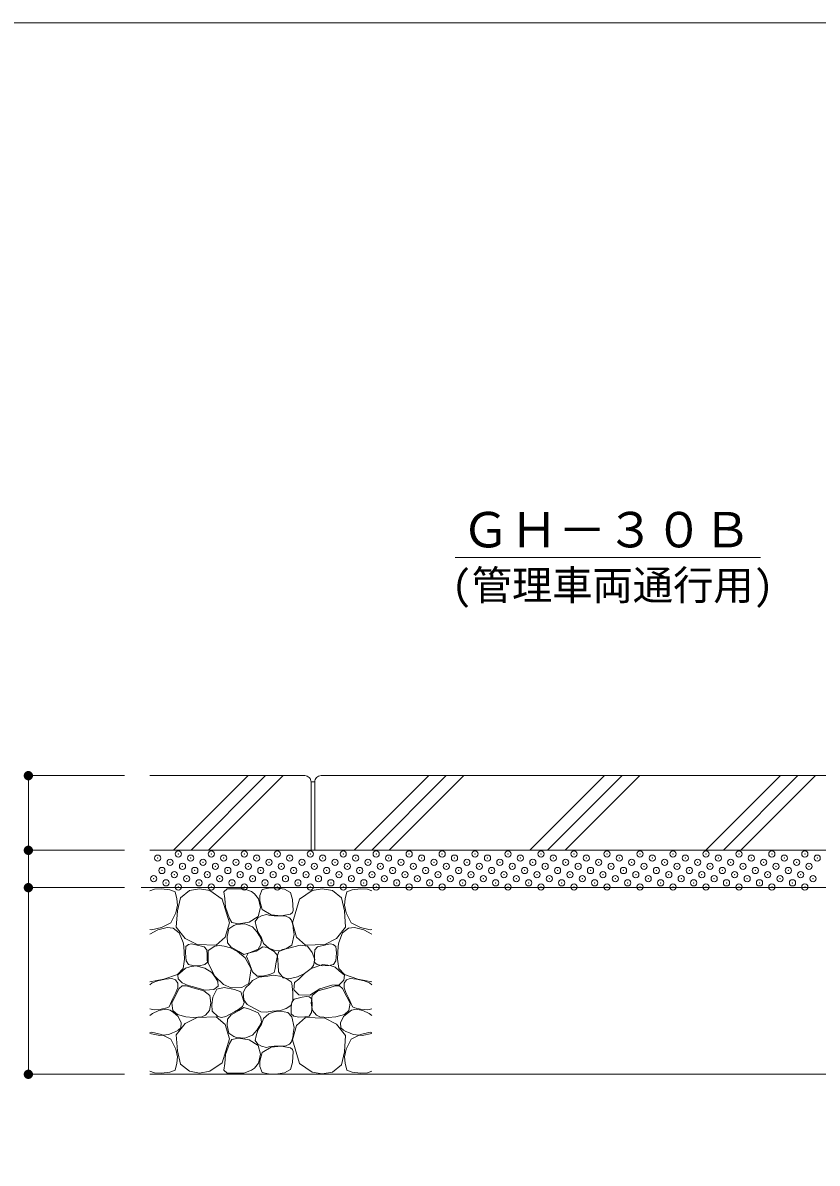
# Model space of a CAD drawing. Units: millimetres at full size, sheet at 1:10. Extents: x 1202 to 3940, y 458 to 2325.
# Drawn here: x 2659 to 3298, y 1353 to 2270 of the extents above; entities that cross this region are included whole.
import ezdxf
from ezdxf.enums import TextEntityAlignment as Align

# ---------------------------------------------------------------- set-up
doc = ezdxf.new("R2010")
doc.units = ezdxf.units.MM
doc.header["$LTSCALE"] = 10
doc.header["$PDMODE"] = 32
doc.header["$PDSIZE"] = 5
doc.linetypes.add('DASHED', pattern=[7.5, 6, -1.5])
doc.linetypes.add('USER1', pattern=[50, 37.5, -12.5])
for name, color, linetype, lineweight in [('_0-0_', 7, 'Continuous', 13), ('ハッチ', 4, 'Continuous', 13), ('寸法', 1, 'Continuous', 13), ('本体', 7, 'Continuous', 13)]:
    doc.layers.add(name, color=color, linetype=linetype, lineweight=lineweight)
doc.styles.add('ＭＳ ゴシック', font='')
doc.styles.get('ＭＳ ゴシック').set_extended_font_data('MS Gothic')

# ---------------------------------------------------------------- blocks, each defined once
blk = doc.blocks.new('filled_dot')
at = {"color": 0, "linetype": 'Continuous', "lineweight": -2, "const_width": 1.25}
blk.add_lwpolyline([(-0.625, 0, 1), (0.625, 0, 1)], format="xyb", close=True, dxfattribs=at)

msp = doc.modelspace()

# ---------------------------------------------------------------- linework, layer by layer
at = {"layer": '_0-0_', "color": 6}
msp.add_lwpolyline([(3939.68, 2269.96), (1201.55, 2269.96), (1201.55, 458.14), (3939.68, 458.14)], close=True, dxfattribs=at)
at = {"layer": 'ハッチ'}
for p, q in [((2839.91, 1664.93), (2779.91, 1604.93)), ((2854.06, 1664.93), (2794.06, 1604.93)), ((2985.19, 1664.93), (2925.19, 1604.93)), ((2999.33, 1664.93), (2939.33, 1604.93)), ((3066.61, 1604.93), (3126.61, 1664.93)), ((3080.75, 1604.93), (3140.75, 1664.93)), ((3268.03, 1664.93), (3208.03, 1604.93)), ((3282.17, 1664.93), (3222.17, 1604.93))]:
    msp.add_line(p, q, dxfattribs=at)
at = {"layer": 'ハッチ', "linetype": 'USER1'}
for p, q in [((2868.2, 1664.93), (2808.2, 1604.93)), ((3013.47, 1664.93), (2953.47, 1604.93)), ((3094.9, 1604.93), (3154.9, 1664.93)), ((3296.32, 1664.93), (3236.32, 1604.93))]:
    msp.add_line(p, q, dxfattribs=at)
at = {"layer": 'ハッチ'}
for points in [[(2781.74, 1554.71), (2783.15, 1560.89), (2782.58, 1565.94), (2781.18, 1571.56), (2776.96, 1573.25), (2770.22, 1574.09), (2764.6, 1573.81), (2760.96, 1572.4)], [(2918.79, 1554.71), (2917.39, 1560.89), (2917.95, 1565.94), (2919.35, 1571.56), (2923.57, 1573.25), (2930.31, 1574.09), (2935.93, 1573.81), (2939.57, 1572.4)], [(2760.96, 1541.27), (2762.35, 1540.95), (2770.22, 1542.92), (2777.81, 1546.57), (2781.74, 1554.71)], [(2939.57, 1541.27), (2938.18, 1540.95), (2930.31, 1542.92), (2922.73, 1546.57), (2918.79, 1554.71)], [(2787.64, 1530.84), (2784.55, 1538.71), (2779.77, 1542.36), (2775, 1542.92), (2767.41, 1540.95), (2760.96, 1537.67)], [(2912.89, 1530.84), (2915.98, 1538.71), (2920.76, 1542.36), (2925.54, 1542.92), (2933.12, 1540.95), (2939.57, 1537.67)], [(2760.96, 1499.26), (2772.25, 1501.27), (2783.15, 1505.01), (2787.64, 1510.06), (2788.74, 1517.5), (2788.2, 1528.04), (2787.64, 1530.84)], [(2939.57, 1499.26), (2928.28, 1501.27), (2917.39, 1505.01), (2912.89, 1510.06), (2911.8, 1517.5), (2912.33, 1528.04), (2912.89, 1530.84)], [(2776.6, 1479.22), (2779.53, 1485.73), (2781.97, 1490.77), (2783.44, 1494.35), (2783.44, 1498.25), (2781.48, 1500.86), (2778.55, 1501.99), (2773.34, 1501.51), (2767.32, 1500.04), (2762.93, 1498.41), (2760.96, 1496.81)], [(2923.93, 1479.22), (2921, 1485.73), (2918.56, 1490.77), (2917.1, 1494.35), (2917.1, 1498.25), (2919.05, 1500.86), (2921.98, 1501.99), (2927.19, 1501.51), (2933.21, 1500.04), (2937.61, 1498.41), (2939.57, 1496.81)], [(2760.96, 1477.63), (2764.39, 1476.78), (2770.09, 1477.27), (2774.65, 1478.24), (2776.6, 1479.22)], [(2783.76, 1460.35), (2785.88, 1462.3), (2786.21, 1466.2), (2783.76, 1471.41), (2779.86, 1474.5), (2777.41, 1476.45), (2773.67, 1477.27), (2768.21, 1476.31), (2763.2, 1473.87), (2760.96, 1472.26)], [(2916.77, 1460.35), (2914.65, 1462.3), (2914.33, 1466.2), (2916.77, 1471.41), (2920.68, 1474.5), (2923.12, 1476.45), (2926.86, 1477.27), (2932.32, 1476.31), (2937.34, 1473.87), (2939.57, 1472.26)], [(2939.57, 1477.63), (2936.14, 1476.78), (2930.45, 1477.27), (2925.89, 1478.24), (2923.93, 1479.22)], [(2760.96, 1457.73), (2761.05, 1457.7), (2768.93, 1456.12), (2776.11, 1456.93), (2779.04, 1458.23), (2781.97, 1459.37), (2783.76, 1460.35)], [(2760.96, 1458.59), (2762.35, 1458.9), (2770.22, 1456.94), (2777.81, 1453.29), (2781.74, 1445.14)], [(2939.57, 1457.73), (2939.49, 1457.7), (2931.61, 1456.12), (2924.42, 1456.93), (2921.49, 1458.23), (2918.56, 1459.37), (2916.77, 1460.35)], [(2939.57, 1458.59), (2938.18, 1458.9), (2930.31, 1456.94), (2922.73, 1453.29), (2918.79, 1445.14)], [(2781.74, 1445.14), (2783.15, 1438.96), (2782.58, 1433.91), (2781.18, 1428.29), (2776.96, 1426.61), (2770.22, 1425.77), (2764.6, 1426.05), (2760.96, 1427.45)], [(2918.79, 1445.14), (2917.39, 1438.96), (2917.95, 1433.91), (2919.35, 1428.29), (2923.57, 1426.61), (2930.31, 1425.77), (2935.93, 1426.05), (2939.57, 1427.45)]]:
    msp.add_lwpolyline(points, dxfattribs=at)
for points in [[(2800.9, 1573.96), (2792.72, 1572.52), (2785.5, 1566.75), (2783.09, 1556.17), (2782.13, 1543.18), (2789.35, 1534.04), (2798.97, 1529.23), (2814.37, 1528.75), (2821.59, 1535.01), (2824.96, 1546.55), (2819.19, 1565.79), (2809.08, 1572.52)], [(2842.71, 1571.72), (2836.4, 1573.99), (2823.04, 1573.99), (2820.51, 1571.47), (2821.27, 1566.18), (2821.77, 1559.12), (2825.05, 1550.04), (2826.82, 1547.02), (2832.37, 1545.76), (2840.69, 1547.27), (2848.01, 1551.81), (2850.03, 1558.86), (2848.26, 1565.92), (2844.98, 1569.96)], [(2876.28, 1556.51), (2875.62, 1565.3), (2874.08, 1571.01), (2869.24, 1573.65), (2861.99, 1574.75), (2856.27, 1574.53), (2851.21, 1573.43), (2849.45, 1568.6), (2849.45, 1564.42), (2851.21, 1557.39), (2858.47, 1553.21), (2866.6, 1552.33), (2874.08, 1553.65), (2875.62, 1554.97)], [(2899.63, 1573.96), (2907.82, 1572.52), (2915.03, 1566.75), (2917.44, 1556.17), (2918.4, 1543.18), (2911.18, 1534.04), (2901.56, 1529.23), (2886.16, 1528.75), (2878.94, 1535.01), (2875.57, 1546.55), (2881.35, 1565.79), (2891.45, 1572.52)], [(2876.16, 1543.88), (2874.98, 1548.79), (2873.22, 1550.75), (2870.27, 1551.92), (2860.85, 1552.32), (2856.73, 1552.9), (2854.77, 1553.49), (2850.84, 1552.32), (2847.9, 1550.75), (2845.54, 1547.81), (2846.33, 1543.88), (2847.7, 1539.37), (2850.84, 1534.66), (2852.21, 1530.15), (2856.73, 1526.23), (2861.05, 1524.66), (2865.95, 1524.07), (2870.17, 1525.79), (2875.18, 1528.78), (2876.95, 1537.41), (2876.16, 1542.12)], [(2847.31, 1539.17), (2843.38, 1543.49), (2837.41, 1545.76), (2830.6, 1545.25), (2828.58, 1544.5), (2824.55, 1541.97), (2823.04, 1535.67), (2823.29, 1530.63), (2826.31, 1527.1), (2832.62, 1523.57), (2836.4, 1521.3), (2841.2, 1522.56), (2848.01, 1525.59), (2850.25, 1529.17), (2850.64, 1533.09), (2848.88, 1536.43)], [(2807.17, 1516.83), (2807.17, 1520.88), (2806.83, 1524.94), (2804.63, 1527.47), (2798.04, 1528.99), (2794.32, 1529.84), (2792.12, 1529.33), (2789.92, 1527.64), (2789.58, 1522.57), (2790.09, 1516.15), (2791.91, 1513.09), (2795.61, 1512.48), (2800.68, 1512.17), (2805.15, 1513.09), (2807.33, 1514.97)], [(2825.86, 1526.63), (2820.8, 1528.04), (2816.87, 1528.32), (2813.21, 1528.04), (2807.87, 1524.38), (2807.87, 1514.28), (2813.21, 1503.89), (2820.26, 1497), (2826.47, 1494.32), (2834.86, 1494.65), (2840.47, 1497.99), (2842.44, 1509.78), (2837.66, 1518.49), (2831.48, 1523.54)], [(2863.57, 1520.45), (2860.95, 1523.71), (2855.66, 1526.72), (2851.76, 1527.31), (2846.49, 1523.99), (2840.05, 1522.24), (2838.68, 1519.7), (2840.44, 1515.22), (2843.56, 1507.23), (2847.27, 1503.91), (2851.37, 1503.91), (2857.47, 1505.21), (2860.95, 1506.67), (2861.78, 1509.88), (2862.28, 1513.59)], [(2890.77, 1509.9), (2892.51, 1512.42), (2893.53, 1517.15), (2891.58, 1522.78), (2887.69, 1527.86), (2881.73, 1528.73), (2872.76, 1526.35), (2867.58, 1525.22), (2864.62, 1523.51), (2863.57, 1520.45), (2864.04, 1512.83), (2864.32, 1507.16), (2868.19, 1502.44), (2872.84, 1501.57), (2879.73, 1503.31), (2885.33, 1505.99)], [(2893.37, 1516.83), (2893.37, 1520.88), (2893.71, 1524.94), (2895.9, 1527.47), (2902.5, 1528.99), (2906.22, 1529.84), (2908.41, 1529.33), (2910.61, 1527.64), (2910.95, 1522.57), (2910.44, 1516.15), (2908.62, 1513.09), (2904.93, 1512.48), (2899.85, 1512.17), (2895.39, 1513.09), (2893.2, 1514.97)], [(2876.76, 1492.71), (2877.35, 1498.68), (2880.72, 1501.37), (2885.33, 1505.99), (2890.77, 1509.9), (2900.08, 1513.15), (2905.99, 1512.42), (2910.05, 1510.94), (2913.19, 1508.17), (2917.44, 1504.48), (2917.07, 1500.61), (2913.19, 1496.73), (2907.2, 1496.49), (2897.65, 1493.7), (2889.69, 1488.54), (2880.74, 1488.93)], [(2815.89, 1495.66), (2815.72, 1499.52), (2814.04, 1502.2), (2810.69, 1506.73), (2805.15, 1510.17), (2797.91, 1512.02), (2792.99, 1511.4), (2789.61, 1510.17), (2786.99, 1507.86), (2783.45, 1504.79), (2783.76, 1501.56), (2786.99, 1498.33), (2791.76, 1496.33), (2794.99, 1495.56), (2805.32, 1492.47), (2812.37, 1492.97)], [(2874.68, 1499.24), (2870.51, 1502.01), (2867.48, 1503.61), (2860.21, 1504.55), (2855.77, 1503.74), (2848.51, 1502.93), (2843.39, 1500.38), (2841.11, 1497.29), (2838.01, 1494.73), (2835.99, 1490.56), (2836.4, 1484.91), (2839.09, 1481.15), (2844.47, 1478.19), (2850.12, 1475.09), (2854.43, 1474.96), (2859.41, 1475.77), (2866.14, 1476.17), (2870.44, 1477.78), (2874.21, 1480.34), (2875.83, 1484.24), (2875.83, 1490.56), (2875.15, 1497.82)], [(2802.81, 1471.25), (2805.58, 1472.55), (2808.83, 1476.13), (2809.97, 1481.98), (2809.16, 1488.33), (2804.44, 1492.07), (2795.48, 1494.51), (2790.44, 1496.14), (2787.02, 1496.14), (2784.58, 1494.02), (2781.16, 1487.19), (2778.55, 1482.15), (2779.53, 1476.13), (2783.11, 1473.04), (2789.95, 1471.08), (2796.14, 1470.6)], [(2832.34, 1477.04), (2835.53, 1479.55), (2836.87, 1482.57), (2835.19, 1487.61), (2834.02, 1491.13), (2828.98, 1492.97), (2820.59, 1494.65), (2814.88, 1493.31), (2811.53, 1486.93), (2810.86, 1480.9), (2811.19, 1475.7), (2815.72, 1471.5), (2818.58, 1470.5), (2821.93, 1471.33), (2828.98, 1475.02)], [(2897.72, 1471.25), (2894.96, 1472.55), (2891.7, 1476.13), (2890.56, 1481.98), (2891.38, 1488.33), (2896.1, 1492.07), (2905.05, 1494.51), (2910.1, 1496.14), (2913.51, 1496.14), (2915.96, 1494.02), (2919.38, 1487.19), (2921.98, 1482.15), (2921, 1476.13), (2917.42, 1473.04), (2910.58, 1471.08), (2904.4, 1470.6)], [(2874.7, 1475.23), (2874.7, 1479.08), (2875.02, 1482.94), (2877.11, 1485.34), (2883.37, 1486.79), (2886.9, 1487.59), (2888.99, 1487.11), (2891.08, 1485.5), (2891.4, 1480.69), (2890.92, 1474.59), (2889.19, 1471.68), (2885.68, 1471.1), (2880.85, 1470.81), (2876.62, 1471.68), (2874.54, 1473.47)], [(2847.31, 1460.68), (2843.38, 1456.36), (2837.41, 1454.1), (2830.6, 1454.6), (2828.58, 1455.36), (2824.55, 1457.88), (2823.04, 1464.18), (2823.29, 1469.22), (2826.31, 1472.75), (2832.62, 1476.28), (2836.4, 1478.55), (2841.2, 1477.29), (2848.01, 1474.26), (2850.25, 1470.68), (2850.64, 1466.76), (2848.88, 1463.43)], [(2876.16, 1455.97), (2874.98, 1451.07), (2873.22, 1449.11), (2870.27, 1447.93), (2860.85, 1447.54), (2856.73, 1446.95), (2854.77, 1446.36), (2850.84, 1447.54), (2847.9, 1449.11), (2845.54, 1452.05), (2846.33, 1455.97), (2847.7, 1460.48), (2850.84, 1465.19), (2852.21, 1469.7), (2856.73, 1473.63), (2861.05, 1475.19), (2865.95, 1475.78), (2871.84, 1474.61), (2875.18, 1471.08), (2876.95, 1462.44), (2876.16, 1457.74)], [(2800.9, 1425.89), (2792.72, 1427.34), (2785.5, 1433.11), (2783.09, 1443.69), (2782.13, 1456.67), (2789.35, 1465.81), (2798.97, 1470.62), (2814.37, 1471.1), (2821.59, 1464.85), (2824.96, 1453.31), (2819.19, 1434.07), (2809.08, 1427.34)], [(2899.63, 1425.33), (2907.82, 1426.77), (2915.03, 1432.54), (2917.44, 1443.12), (2918.4, 1456.11), (2911.18, 1465.25), (2901.56, 1470.06), (2886.16, 1470.54), (2878.94, 1464.28), (2875.57, 1452.74), (2881.35, 1433.51), (2891.45, 1426.77)], [(2842.71, 1428.13), (2836.4, 1425.86), (2823.04, 1425.86), (2820.51, 1428.39), (2821.27, 1433.68), (2821.77, 1440.74), (2825.05, 1449.81), (2826.82, 1452.84), (2832.37, 1454.1), (2840.69, 1452.59), (2848.01, 1448.05), (2850.03, 1440.99), (2848.26, 1433.93), (2844.98, 1429.9)], [(2876.28, 1443.35), (2875.62, 1434.55), (2874.08, 1428.84), (2869.24, 1426.2), (2861.99, 1425.1), (2856.27, 1425.32), (2851.21, 1426.42), (2849.45, 1431.26), (2849.45, 1435.43), (2851.21, 1442.47), (2858.47, 1446.64), (2866.6, 1447.52), (2874.08, 1446.2), (2875.62, 1444.88)]]:
    msp.add_lwpolyline(points, close=True, dxfattribs=at)
for p in [(2783.87, 1601.98), (2810.38, 1601.98), (2836.9, 1601.98), (2863.42, 1601.98), (2889.93, 1601.98), (2916.45, 1601.98), (2942.97, 1601.98), (2969.48, 1601.98), (2996, 1601.98), (3022.51, 1601.98), (3049.03, 1601.98), (3075.55, 1601.98), (3102.06, 1601.98), (3128.58, 1601.98), (3155.1, 1601.98), (3181.61, 1601.98), (3208.13, 1601.98), (3234.65, 1601.98), (3261.16, 1601.98), (3287.68, 1601.98), (2767.29, 1598.66), (2777.24, 1595.35), (2793.81, 1598.66), (2803.75, 1595.35), (2820.33, 1598.66), (2830.27, 1595.35), (2846.84, 1598.66), (2856.79, 1595.35), (2873.36, 1598.66), (2883.3, 1595.35), (2899.88, 1598.66), (2909.82, 1595.35), (2926.39, 1598.66), (2936.34, 1595.35), (2952.91, 1598.66), (2962.85, 1595.35), (2979.43, 1598.66), (2989.37, 1595.35), (3005.94, 1598.66), (3015.89, 1595.35), (3032.46, 1598.66), (3042.4, 1595.35), (3058.97, 1598.66), (3068.92, 1595.35), (3085.49, 1598.66), (3095.43, 1595.35), (3112.01, 1598.66), (3121.95, 1595.35), (3138.52, 1598.66), (3148.47, 1595.35), (3165.04, 1598.66), (3174.98, 1595.35), (3191.56, 1598.66), (3201.5, 1595.35), (3218.07, 1598.66), (3228.02, 1595.35), (3244.59, 1598.66), (3254.53, 1595.35), (3271.11, 1598.66), (3281.05, 1595.35), (3297.62, 1598.66), (2770.61, 1588.72), (2780.55, 1585.41), (2787.18, 1592.03), (2797.12, 1588.72), (2807.07, 1585.41), (2813.7, 1592.03), (2823.64, 1588.72), (2833.58, 1585.41), (2840.21, 1592.03), (2850.16, 1588.72), (2860.1, 1585.41), (2866.73, 1592.03), (2876.67, 1588.72), (2886.62, 1585.41), (2893.25, 1592.03), (2903.19, 1588.72), (2913.13, 1585.41), (2919.76, 1592.03), (2929.71, 1588.72), (2939.65, 1585.41), (2946.28, 1592.03), (2956.22, 1588.72), (2966.17, 1585.41), (2972.8, 1592.03), (2982.74, 1588.72), (2992.68, 1585.41), (2999.31, 1592.03), (3009.26, 1588.72), (3019.2, 1585.41), (3025.83, 1592.03), (3035.77, 1588.72), (3045.72, 1585.41), (3052.35, 1592.03), (3062.29, 1588.72), (3072.23, 1585.41), (3078.86, 1592.03), (3088.81, 1588.72), (3098.75, 1585.41), (3105.38, 1592.03), (3115.32, 1588.72), (3125.27, 1585.41), (3131.9, 1592.03), (3141.84, 1588.72), (3151.78, 1585.41), (3158.41, 1592.03), (3168.36, 1588.72), (3178.3, 1585.41), (3184.93, 1592.03), (3194.87, 1588.72), (3204.82, 1585.41), (3211.44, 1592.03), (3221.39, 1588.72), (3231.33, 1585.41), (3237.96, 1592.03), (3247.9, 1588.72), (3257.85, 1585.41), (3264.48, 1592.03), (3274.42, 1588.72), (3284.37, 1585.41), (3290.99, 1592.03), (2763.98, 1582.09), (2773.92, 1578.78), (2783.87, 1575.46), (2790.5, 1582.09), (2800.44, 1578.78), (2810.38, 1575.46), (2817.01, 1582.09), (2826.96, 1578.78), (2836.9, 1575.46), (2843.53, 1582.09), (2853.47, 1578.78), (2863.42, 1575.46), (2870.04, 1582.09), (2879.99, 1578.78), (2889.93, 1575.46), (2896.56, 1582.09), (2906.5, 1578.78), (2916.45, 1575.46), (2923.08, 1582.09), (2933.02, 1578.78), (2942.97, 1575.46), (2949.59, 1582.09), (2959.54, 1578.78), (2969.48, 1575.46), (2976.11, 1582.09), (2986.05, 1578.78), (2996, 1575.46), (3002.63, 1582.09), (3012.57, 1578.78), (3022.51, 1575.46), (3029.14, 1582.09), (3039.09, 1578.78), (3049.03, 1575.46), (3055.66, 1582.09), (3065.6, 1578.78), (3075.55, 1575.46), (3082.18, 1582.09), (3092.12, 1578.78), (3102.06, 1575.46), (3108.69, 1582.09), (3118.64, 1578.78), (3128.58, 1575.46), (3135.21, 1582.09), (3145.15, 1578.78), (3155.1, 1575.46), (3161.73, 1582.09), (3171.67, 1578.78), (3181.61, 1575.46), (3188.24, 1582.09), (3198.19, 1578.78), (3208.13, 1575.46), (3214.76, 1582.09), (3224.7, 1578.78), (3234.65, 1575.46), (3241.28, 1582.09), (3251.22, 1578.78), (3261.16, 1575.46), (3267.79, 1582.09), (3277.74, 1578.78), (3287.68, 1575.46), (3294.31, 1582.09)]:
    msp.add_point(p, dxfattribs=at)
at = {"layer": '寸法', "color": 3}
msp.add_line((3006.59, 1840.36), (3251.89, 1840.36), dxfattribs=at)
at = {"layer": '寸法'}
for p, q in [((2663.24, 1664.93), (2663.24, 1604.93)), ((2740.54, 1664.93), (2663.24, 1664.93)), ((2740.54, 1604.93), (2663.24, 1604.93)), ((2663.24, 1604.93), (2663.24, 1574.93)), ((2740.54, 1604.93), (2663.24, 1604.93)), ((2740.54, 1574.93), (2663.24, 1574.93)), ((2663.24, 1574.93), (2663.24, 1424.93)), ((2740.54, 1574.93), (2663.24, 1574.93)), ((2740.54, 1424.93), (2663.24, 1424.93))]:
    msp.add_line(p, q, dxfattribs=at)
at = {"layer": '本体'}
for p, q in [((2885.6, 1664.93), (2760.86, 1664.93)), ((2890.6, 1604.93), (2890.6, 1659.93)), ((2890.6, 1659.93), (2893.6, 1659.93)), ((2893.6, 1659.93), (2893.6, 1604.81)), ((3338.6, 1664.93), (2898.6, 1664.93)), ((2760.86, 1604.93), (3550.29, 1604.93)), ((2760.86, 1574.93), (3550.29, 1574.93)), ((2760.86, 1424.93), (3550.29, 1424.93))]:
    msp.add_line(p, q, dxfattribs=at)
at = {"layer": '本体', "color": 1, "linetype": 'DASHED'}
msp.add_line((2754.05, 1574.93), (3550.29, 1574.93), dxfattribs=at)
at = {"layer": '本体'}
for centre, start, end in [((2885.6, 1659.93), 359.99804, 90.00082), ((2898.6, 1659.93), 89.99999, 180.00001)]:
    msp.add_arc(centre, 5, start, end, dxfattribs=at)

# ---------------------------------------------------------------- block references
at = {"layer": '寸法', "xscale": 3, "yscale": 3}
for p, rotation in [((2663.24, 1664.93), 270), ((2663.24, 1604.93), 90), ((2663.24, 1604.93), 270), ((2663.24, 1574.93), 90), ((2663.24, 1574.93), 270), ((2663.24, 1424.93), 90)]:
    msp.add_blockref('filled_dot', p, dxfattribs=dict(at, rotation=rotation))

# ---------------------------------------------------------------- texts
at = {"layer": '_0-0_', "color": 3, "style": 'ＭＳ ゴシック'}
for s, height, p in [('ＧＨ－３０Ｂ', 28.48, (3011.55, 1839.84)), ('(管理車両通行用)', 23.74, (3003.64, 1799.03))]:
    msp.add_text(s, height=height, dxfattribs=at).set_placement(p, align=Align.BOTTOM_LEFT)

doc.saveas('drawing.dxf')
